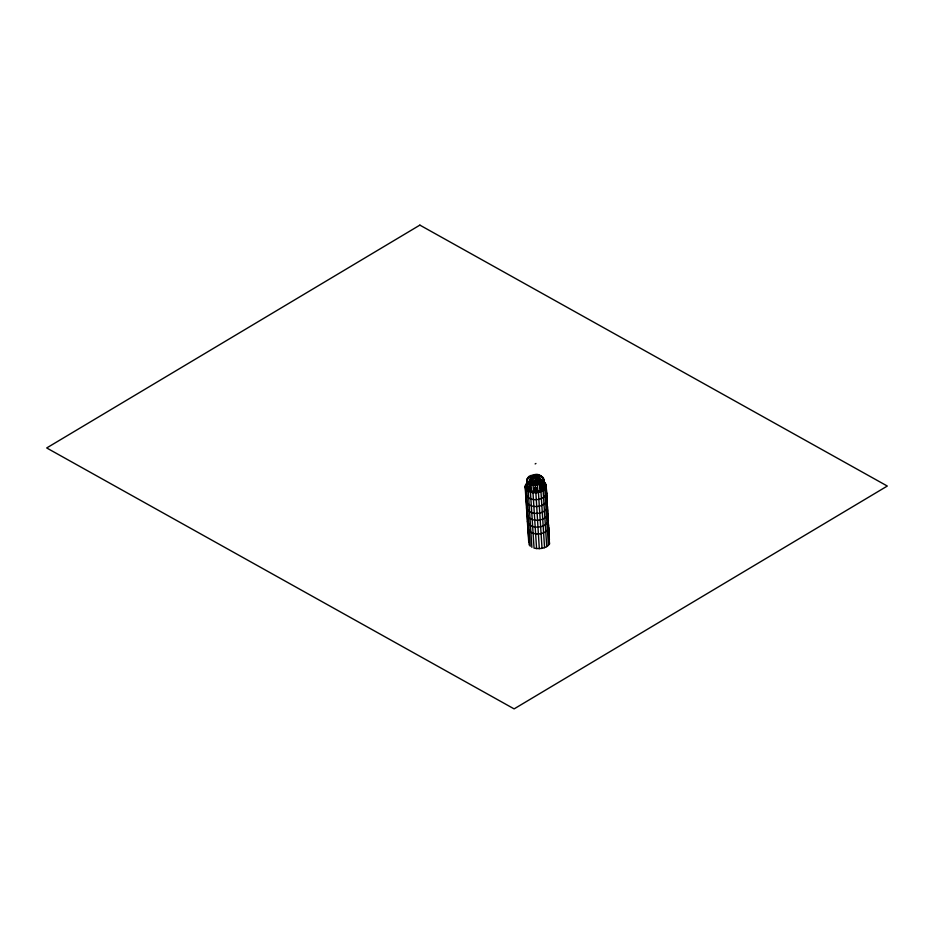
<?xml version="1.0" encoding="UTF-8"?>
<svg xmlns="http://www.w3.org/2000/svg" width="934" height="934" viewBox="0 0 934 934"><rect width="100%" height="100%" fill="white"/><g stroke="black" fill="none" stroke-linecap="round" stroke-linejoin="round"><path stroke-width="1.4" d="M530.932 482.89L531.995 482.049L532.182 484.081M534.4 489.066L536.209 488.435L536.805 490.805L534.517 490.91L534.878 487.35M528.726 542.175L525.13 486.345L526.554 483.485L525.212 487.478C528.247 495.242 543.553 494.214 546.215 486.521L544.826 483.789L543.156 482.703M527.313 486.159L527.301 487.385C526.718 482.271 525.725 475.429 533.034 475.173C543.284 470.479 549.309 487.361 539.957 490.735L539.478 483.193L542.596 481.395L543.751 479.072M526.005 492.872L525.644 494.343C528.691 502.107 543.997 501.079 546.659 493.386L546.308 491.949M529.648 479.983L529.438 480.8C531.131 485.12 539.665 484.548 541.148 480.263C539.443 476.048 532.123 476.702 529.648 479.983L529.812 482.563M526.893 506.602L526.531 508.061C529.566 515.825 544.884 514.797 547.546 507.115L547.196 505.679M536.361 481.454L534.89 481.197L534.878 483.368L536.49 483.298L536.711 480.041M534.517 490.91L534.75 487.653M544.043 486.626L544.195 486.007M525.13 486.345L526.531 489.089L530.372 490.957L534.05 548.13C539.292 549.227 546.098 548.748 549.461 544.043L546.145 485.4L544.744 482.656L543.086 481.582M547.102 500.25C544.44 507.933 529.134 508.96 526.087 501.196M547.989 513.969C545.328 521.662 530.01 522.69 526.974 514.926M548.865 527.698C546.203 535.392 530.897 536.408 527.85 528.644L527.78 520.32L527.418 521.791C530.454 529.555 545.76 528.527 548.421 520.833L548.071 519.397M549.461 544.043L546.145 485.4M543.086 483.567L543.962 483.287L543.927 484.781M527.932 478.593L526.776 480.917C529.239 487.209 541.662 486.381 543.81 480.146C541.522 474.238 532.158 475.231 527.932 478.593L527.862 477.531M536.817 477.449L537.902 491.284L543.063 489.498L545.783 486.859M541.335 486.906L540.774 489.743L542.397 488.809L542.222 486.777L540.214 486.182L541.603 486.789L541.241 482.399M541.276 489.72L542.537 488.786A7.892 4.191 -3.7 0 0 543.331 485.563M530.045 487.069L528.842 487.385L528.936 489.416L530.559 490.21L529.193 482.948L526.706 479.842M535.147 463.929L535.941 463.474M528.936 489.416L531.037 488.47M539.478 483.193L534.201 484.057L533.793 477.589M534.54 481.991L536.828 481.886M536.805 490.805L536.466 489.428L534.867 489.498M535.626 491.471L538.346 491.156L542.024 548.328M539.175 483.765L539.105 481.734L540.191 482.469M537.237 483.917L535.719 483.882L535.684 481.851L535.731 482.458M529.193 482.948L535.217 483.999L535.497 488.447M535.696 491.541L532.905 491.401L536.583 548.585M530.372 490.957L533.501 491.482L533.01 483.94M540.074 485.96L542.164 486.719M540.179 486.205L542.28 486.964M540.307 488.05L542.397 488.809M527.196 487.385L528.329 489.603L531.446 491.121L530.956 483.578M541.416 486.789L540.319 486.24M530.804 481.594L531.411 481.897L531.166 478.512M539.665 481.524L539.443 478.138M543.098 484.396L544.23 486.614M536.688 488.961L536.349 487.583L536.466 489.428M545.795 483.964L546.659 497.437M546.834 500.192L547.546 511.167M547.803 515.288L548.515 526.262M548.69 528.971L549.379 539.782M544.744 482.656L544.826 483.789M544.732 488.26L548.41 545.433M543.46 477.916L543.938 487.805M542.607 476.854L542.677 477.928M542.596 481.395L543.086 488.937M543.063 489.498L546.74 546.67M541.265 475.978L541.335 477.052M541.685 489.334L541.732 489.941M540.961 479.469L541.125 482.049M540.377 478.745L540.623 482.621M540.879 490.478L544.557 547.663M539.502 475.336L539.572 476.41M538.229 477.694L538.568 482.866M537.447 474.974L537.517 476.048M535.731 481.395L535.31 477.414M535.24 474.916L535.31 475.99M535.707 490.117L535.661 489.509L539.303 548.643M533.034 475.173L533.104 476.247M532.38 477.963L532.789 484.431M530.979 475.721L531.049 476.795M530.232 479.2L530.477 483.076M529.216 476.527L529.286 477.589M529.648 489.871L529.683 490.478M527.85 482.061L528.329 489.603M528.2 490.163L531.878 547.347M527.01 478.663L527.243 482.318M526.998 481.01L527.488 488.552M526.531 489.089L530.208 546.262M525.492 484.886L525.573 486.007M525.83 490.128L526.274 496.993M526.718 503.846L527.243 512.089M528.562 532.59L529.088 540.704M525.492 487.781L529.169 544.954M528.095 488.435A7.892 4.191 -3.7 0 1 527.838 487.361M419.868 225.117L46.7 447.958L514.12 708.883L887.3 486.042L419.868 225.117"/></g></svg>
